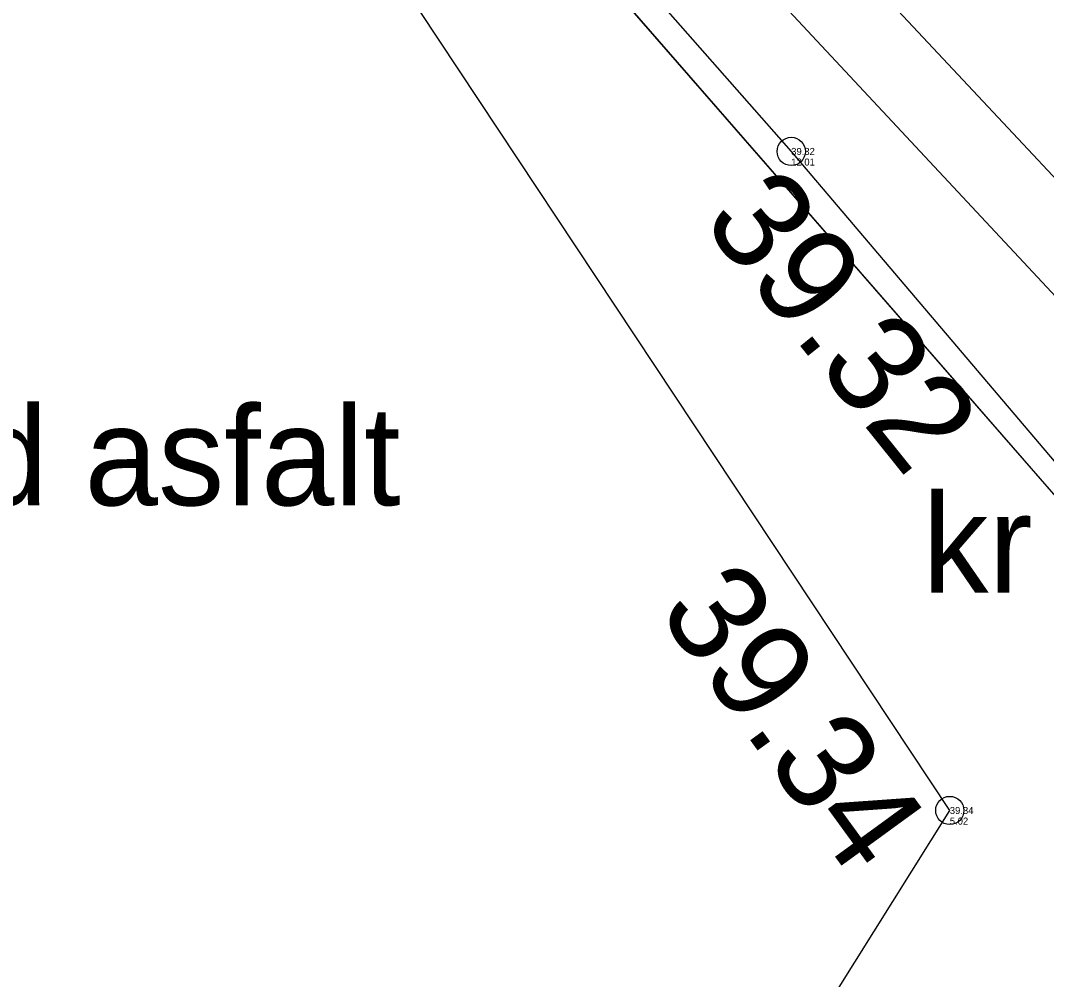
# Model space of a CAD drawing. Extents: x 641729 to 642645, y 6471421 to 6472083.
# Drawn here: x 642391.63 to 642398.9, y 6471766.28 to 6471773.06 of the extents above; entities that cross this region are included whole.
import ezdxf

# ---------------------------------------------------------------- set-up
doc = ezdxf.new("R2010")
doc.units = 0
for name, color, linetype in [('KORGUS-EH2000', 7, 'Continuous'), ('KTRASS', 7, 'Continuous'), ('MOOTKORG-EH2000', 7, 'Continuous'), ('MOOTMPUNKT', 7, 'Continuous'), ('MOOTNR', 7, 'Continuous'), ('PIIR', 7, 'Continuous'), ('TEE', 7, 'Continuous'), ('VTRASS', 7, 'Continuous')]:
    doc.layers.add(name, color=color, linetype=linetype)

msp = doc.modelspace()

# ---------------------------------------------------------------- linework, layer by layer
at = {"layer": 'KORGUS-EH2000'}
for centre in [(642397.091, 6471772.138), (642398.214, 6471767.472)]:
    msp.add_circle(centre, 0.1, dxfattribs=at)
at = {"layer": 'KTRASS'}
msp.add_lwpolyline([(642403.987, 6471765.731), (642379.4548, 6471792.0029)], dxfattribs=at)
at = {"layer": 'MOOTMPUNKT'}
for centre in [(642397.091, 6471772.138), (642398.214, 6471767.472)]:
    msp.add_circle(centre, 0.1, dxfattribs=at)
at = {"layer": 'PIIR'}
msp.add_lwpolyline([(642170.2, 6471962.73), (642186.7, 6471949.52), (642250.92, 6471894.58), (642294.31, 6471859.27), (642377.02, 6471794.87), (642403.65, 6471764.32), (642396.3, 6471757.59), (642386.1, 6471769.47), (642370.2, 6471787.49), (642344.1, 6471807.76), (642288.16, 6471851.19), (642228.06, 6471899.25), (642181.42, 6471938.56), (642153.71, 6471960.75)], dxfattribs=at)
msp.add_lwpolyline([(642250.92, 6471894.58), (642186.7, 6471949.52), (642246.6, 6471901.55), (642252.4, 6471897.15), (642289.81, 6471867.53), (642299.96, 6471859.25), (642316.87, 6471880.92), (642317.86, 6471880.19), (642342.44, 6471908.78), (642348.97, 6471903.38), (642338.37, 6471897.77), (642334.52, 6471894.84), (642303.46, 6471856.17), (642357.49, 6471813.15), (642374.36, 6471799.41), (642405.83, 6471766.32), (642403.65, 6471764.32), (642377.02, 6471794.87), (642294.31, 6471859.27)], close=True, dxfattribs=at)
at = {"layer": 'TEE'}
for points in [[(642380.875, 6471790.484), (642387.025, 6471783.56), (642397.091, 6471772.138), (642403.49, 6471764.605), (642407.101, 6471764.405), (642412.218, 6471766.154)], [(642391.034, 6471756.015), (642398.214, 6471767.472), (642392.508, 6471776.079), (642386.603, 6471783.118), (642380.381, 6471789.842)]]:
    msp.add_lwpolyline(points, dxfattribs=at)
at = {"layer": 'VTRASS'}
msp.add_lwpolyline([(642417.1652, 6471751.6589), (642404.4978, 6471766.0425), (642396.0419, 6471775.0608)], dxfattribs=at)

# ---------------------------------------------------------------- texts
at = {"layer": 'KORGUS-EH2000'}
for s, rotation, p in [('39.32', 308.76205, (642396.4492, 6471771.639)), ('39.34', 306.06439, (642396.1373, 6471768.88))]:
    msp.add_text(s, height=0.7, rotation=rotation, dxfattribs=at).set_placement(p)
at = {"layer": 'MOOTKORG-EH2000'}
for s, p in [('39.32', (642397.091, 6471772.113)), ('39.34', (642398.214, 6471767.447))]:
    msp.add_text(s, height=0.05, dxfattribs=at).set_placement(p)
at = {"layer": 'MOOTNR'}
for s, p in [('12.01', (642397.091, 6471772.038)), ('5.02', (642398.214, 6471767.372))]:
    msp.add_text(s, height=0.05, dxfattribs=at).set_placement(p)
at = {"layer": 'TEE'}
for s, p in [('lagunenud asfalt', (642387.4546, 6471769.6326)), ('kr', (642398.0207, 6471769.0133))]:
    msp.add_text(s, height=0.7, dxfattribs=at).set_placement(p)

doc.saveas('drawing.dxf')
